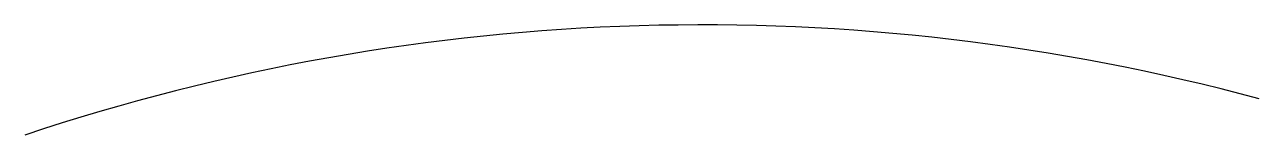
# Model space of a CAD drawing. Header units: millimetres. Extents: x 0 to 58, y 5 to 10.2.
import ezdxf

# ---------------------------------------------------------------- set-up
doc = ezdxf.new("R2010")
doc.units = ezdxf.units.MM
doc.layers.get('0').update_dxf_attribs({"linetype": 'CONTINUOUS'})

msp = doc.modelspace()

# ---------------------------------------------------------------- linework, layer by layer
msp.add_arc((31.807, -89.807), 100, 74.83012, 108.54603)

doc.saveas('drawing.dxf')
